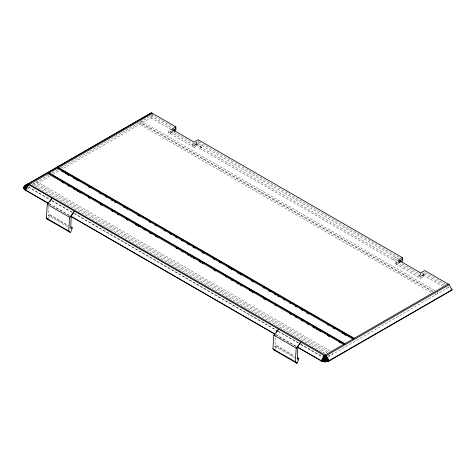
<?xml version="1.0" encoding="UTF-8"?>
<svg xmlns="http://www.w3.org/2000/svg" width="476" height="476" viewBox="0 0 476 476"><rect width="100%" height="100%" fill="white"/><g stroke="black" fill="none" stroke-linecap="round" stroke-linejoin="round"><path stroke-width="0.36" stroke-dasharray="2.38 1.78" d="M152.481 113.383L152.481 116.9L62.374 168.926M197.189 145.692L195.624 144.787L195.624 143.026L197.189 143.93L197.189 145.692L194.137 147.447L194.137 142.122M67.544 226.647L48.385 215.586L48.897 206.417M294.751 357.821L274.95 346.391L275.58 335.11M48.564 218.591L49.867 214.73L48.385 215.586M275.39 348.765L276.431 345.54L274.95 346.391M32.124 184.629L48.855 174.972M52.074 173.109L58.512 169.396M61.083 167.909L152.481 115.138L173.323 127.175M26.644 189.555L29.548 187.877L29.548 186.705M33.409 185.646L50.147 175.983M52.717 174.502L59.155 170.783M194.137 147.447L168.659 132.739L168.659 130.977L171.705 129.216M168.659 132.739L171.705 130.977L173.27 131.882L170.224 133.643L170.224 131.882L173.27 130.121M195.624 144.787L192.572 146.548L192.572 144.787L198.2 141.539L399.846 257.956M398.561 258.974L196.636 142.443L196.636 144.198L198.2 143.294L198.2 139.777M197.189 143.93L194.137 145.692L168.659 130.977M199.676 146.543L201.711 145.37L201.711 147.126L199.676 148.298L199.676 146.543L393.735 258.581L395.77 257.409L395.77 259.164L397.674 260.265M199.676 148.298L393.735 260.342L395.77 259.164M423.753 276.496L422.188 275.592L422.188 273.831L423.753 274.735L423.753 276.496L420.707 278.258L395.223 263.543L395.223 261.788L398.269 260.027M395.223 263.543L399.834 260.931M399.834 261.514L399.834 262.687L396.788 264.448L396.788 262.687M445.607 284.374L424.77 272.343L419.142 275.592L419.142 277.353L422.188 275.592M444.043 285.279L423.206 273.248L423.206 275.009L424.77 274.105L424.77 272.343M423.753 274.735L420.707 276.496L395.223 261.788M327.774 357.083L448.136 287.593L451.617 289.604M150.743 115.894L171.759 128.08M171.128 129.472L150.916 117.804L150.916 116.043M196.636 144.198L201.711 147.126M423.206 275.009L442.781 286.308M194.137 143.883L171.788 130.977L171.788 132.739M398.352 261.788L420.707 274.688M398.269 261.788L399.834 262.687M434.767 290.586L141.687 121.374L141.687 123.135L432.839 291.229M432.797 291.723L139.718 122.51L139.718 124.272L431.512 292.74M330.124 351.002L37.039 181.79L37.039 183.552L328.196 351.645M327.137 352.728L34.052 183.516L34.052 185.277L325.209 353.37M328.422 355.227L329.707 355.971L329.707 354.798M28.274 186.848L51.414 200.212M52.057 200.58L73.911 213.194M74.553 213.569L277.657 330.826M278.299 331.201L300.148 343.815M300.79 344.184L322.645 356.804M28.387 187.205L49.474 199.379M52.045 200.866L73.25 213.111M73.893 213.48L277.639 331.112M278.281 331.48L300.136 344.1M300.778 344.469L322.633 357.089M49.052 203.597L69.924 215.646M275.622 334.402L296.494 346.457M49.266 203.954L69.924 215.884M276.056 334.89L296.078 346.451M49.867 214.73L68.389 225.422M276.431 345.54L294.317 355.864M49.867 215.438L68.389 226.13M276.431 346.242L294.317 356.566M448.136 286.421L448.136 287.593M446.571 287.325L446.571 288.498M437.343 292.068L437.343 293.829M435.367 293.793L435.367 294.965M420.707 272.932L420.707 278.258M398.352 260.027L398.352 263.543M393.735 258.581L393.735 260.342M332.694 353.073L332.694 354.245"/><path stroke-width="0.71" d="M58.53 168.093L58.53 167.623L354.186 338.317L354.186 338.787L58.53 168.093L57.31 168.796M70.942 226.897L72.221 227.635L72.221 228.343L70.656 232.127L70.186 232.401L47.832 219.495L46.38 218.056L47.285 204.382L51.902 198.433L49.992 201.586M70.186 232.401L68.734 230.961L69.639 217.288L74.25 211.338L71.204 216.384L69.639 217.288L47.285 204.382L48.332 203.782M297.506 357.708L298.785 358.446L298.785 359.148L297.22 362.932L296.75 363.206L274.396 350.3L272.944 348.866L273.855 335.187L278.466 329.243L276.562 332.397M296.75 363.206L295.298 361.766L296.203 348.093L300.82 342.149L297.768 347.188L296.203 348.093L273.855 335.187L274.896 334.586M329.267 360.915L452.2 289.943L449.154 284.66L326.215 355.637L324.65 355.816L28.108 184.355L23.848 187.211L23.8 187.877L28.53 183.772L326.215 355.637L329.267 360.915L325.203 361.891L321.705 361.201L297.363 347.188M322.329 361.445L324.65 355.816L323.716 361.778M324.65 355.816L323.002 361.635M174.805 130.995L175.852 130.394L175.852 126.872L151.469 112.794L25.484 185.295L23.848 187.211M448.136 284.077L324.186 355.637L321.705 361.201M151.469 112.794L25.484 185.533L23.996 187.02L28.221 184.039L25.484 185.295L28.53 183.772M152.481 113.383L28.53 184.944L25.484 190.221L48.623 203.579M324.186 355.637L321.139 360.915M28.53 184.944L24.99 189.662L25.484 190.221M24.568 189.537L23.996 188.502L28.221 184.676L24.568 189.299L24.99 189.894M28.221 184.676L24.24 189.145M23.996 188.734L23.848 188.074L28.108 184.355L23.996 186.782M24.99 185.854L28.221 184.039L24.24 186.61M175.852 126.872L171.788 129.216L194.137 142.122L198.2 139.777L402.416 257.677L402.416 261.199L400.851 262.103L400.851 260.342M172.949 130.311L175.852 128.633M47.832 219.495L48.302 219.222M402.416 257.677L398.352 260.027L420.707 272.932L424.77 270.582L449.154 284.66M399.513 261.116L402.416 259.438M274.396 350.3L274.872 350.027M297.357 346.95L321.705 360.969L325.203 361.653L328.077 361.213L452.2 289.705M72.221 227.635L70.734 228.492L71.204 216.384M298.785 358.446L297.304 359.297L297.768 347.188M28.221 184.039L24.568 186.217M57.31 168.325L352.966 339.019M61.809 171.396L63.094 172.139M65.022 173.252L66.307 173.99M67.598 174.734L68.883 175.477M73.381 178.072L75.309 179.184M76.594 179.928L77.88 180.672M88.161 186.61L90.089 187.722M99.734 193.286L101.019 194.03M105.517 196.63L106.802 197.367M111.301 199.968L112.586 200.711M114.514 201.824L115.799 202.568M123.51 207.018L124.795 207.762M126.081 208.5L127.366 209.244M137.653 215.182L139.581 216.294M149.22 221.864L150.505 222.601M155.003 225.202L156.289 225.945M164.006 230.396L165.291 231.14M169.789 233.734L171.074 234.478M175.573 237.072L176.858 237.816M181.356 240.416L182.641 241.159M187.139 243.754L189.067 244.866M192.929 247.092L194.857 248.204M201.925 252.286L203.853 253.405M213.492 258.968L214.777 259.712M219.275 262.306L220.566 263.05M228.278 267.5L229.563 268.244M230.848 268.988L232.133 269.731M237.274 272.7L238.559 273.438M239.845 274.182L241.13 274.926M251.417 280.864L253.345 281.976M262.984 287.54L264.269 288.283M268.767 290.878L270.053 291.621M274.551 294.222L275.836 294.959M277.764 296.078L279.049 296.816M283.553 299.416L284.838 300.16M289.337 302.754L290.622 303.498M295.12 306.092L296.405 306.836M300.903 309.436L302.831 310.548M306.687 312.774L308.615 313.886M327.256 324.65L328.541 325.388M333.039 327.988L334.325 328.732M342.042 333.182L343.327 333.926M344.612 334.67L345.897 335.407M344.874 343.696L49.218 172.996L49.218 173.466L344.874 344.16M48.005 173.704L343.654 344.398M62.142 182.338L63.427 183.076M67.925 185.676L69.21 186.419M73.709 189.014L74.994 189.757M76.922 190.87L78.207 191.614M79.498 192.358L80.783 193.095M88.494 197.552L89.78 198.29M100.061 204.228L101.989 205.34M111.634 210.91L112.919 211.653M117.417 214.248L118.703 214.991M126.414 219.442L127.699 220.186M135.41 224.636L136.695 225.38M137.981 226.124L139.266 226.862M143.77 229.462L145.055 230.205M149.553 232.8L151.481 233.912M155.337 236.144L157.264 237.256M175.906 248.014L177.191 248.758M181.689 251.358L182.974 252.096M187.473 254.696L188.758 255.439M190.686 256.552L191.971 257.29M193.256 258.034L194.541 258.777M199.039 261.372L200.973 262.49M202.258 263.228L203.544 263.972M213.825 269.91L215.753 271.022M225.392 276.586L226.677 277.329M231.181 279.93L232.466 280.667M236.965 283.268L238.25 284.011M240.178 285.124L241.463 285.868M249.174 290.318L250.459 291.062M251.745 291.8L253.03 292.544M263.317 298.482L265.245 299.594M274.884 305.164L276.169 305.901M289.664 313.696L290.949 314.44M295.453 317.034L296.738 317.778M301.237 320.378L302.522 321.116M307.02 323.716L308.305 324.459M312.803 327.054L314.731 328.166M316.016 328.91L317.302 329.654M318.587 330.392L320.515 331.51M327.589 335.592L329.517 336.705M339.156 342.268L340.441 343.012M48.623 203.347L25.484 189.989L23.848 188.074M71.114 216.336L274.86 333.968M71.12 216.568L274.866 334.2M46.38 218.056L68.734 230.961M272.944 348.866L295.298 361.766M295.304 361.825L297.22 362.932M326.691 361.778L325.751 355.816L329.267 360.683M327.399 361.635L325.751 355.816L328.702 361.201M325.751 355.816L328.077 361.445M326.691 361.54L325.203 355.881L324.453 361.861M23.8 187.639L23.848 188.312M325.953 361.861L325.203 355.881L325.203 361.891M174.287 129.537L174.287 131.293"/></g></svg>
